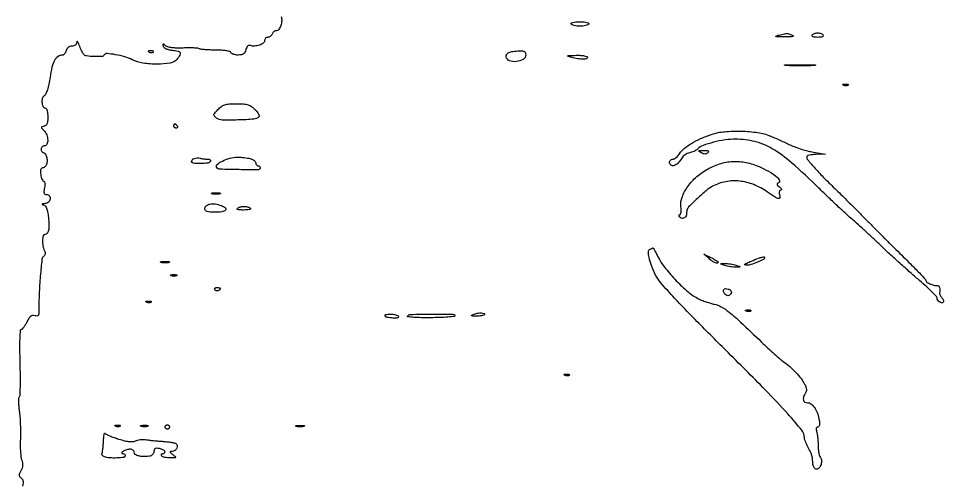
# Model space of a CAD drawing. Extents: x 0 to 1897, y 0 to 3427.
# Drawn here: x 88.8 to 506.8, y 1759.5 to 1969.5 of the extents above; entities that cross this region are included whole.
import ezdxf

# ---------------------------------------------------------------- set-up
doc = ezdxf.new("R2010")
doc.units = 0
doc.header["$MEASUREMENT"] = 0

msp = doc.modelspace()

# ---------------------------------------------------------------- linework, layer by layer
msp.add_lwpolyline([(207.422653, 1970.340967, -0.104305), (207.71992, 1968.481795, -0.066386), (207.322102, 1966.318789, -0.073223), (206.455809, 1964.573142, -0.245766), (205.360207, 1964, 0.09451), (204.773203, 1963.888044, 0.066829), (204.186146, 1963.559375, 0.064689), (203.688034, 1963.073425, 0.075682), (203.361626, 1962.5, -0.074185), (203.037471, 1961.926569, -0.064359), (202.545909, 1961.440625, -0.06686), (201.968559, 1961.111903, -0.096313), (201.393011, 1961, 0.105471), (200.861506, 1960.886622, 0.099238), (200.409197, 1960.564972, 0.096307), (200.106019, 1960.084379, 0.092958), (200, 1959.519052, -0.243961), (199.41976, 1958.400626, -0.071058), (197.636328, 1957.490729, -0.065356), (195.445441, 1957.048057, -0.109244), (193.593935, 1957.32558, 0.139907), (192.957873, 1957.381954, 0.141636), (192.391337, 1957.093452, 0.098962), (191.922104, 1956.437709, 0.044508), (191.572647, 1955.433427, -0.057728), (191.124093, 1954.246179, -0.122562), (190.480127, 1953.512645, -0.110403), (189.518898, 1953.121446, -0.041672), (188.064281, 1953, -0.035643), (186.928127, 1953.081095, -0.045828), (185.909865, 1953.323927, -0.0531), (185.140209, 1953.678582, -0.179684), (184.79909, 1954.102729, 0.250878), (184.318019, 1954.557623, 0.025313), (182.724863, 1954.905883, 0.025592), (180.584968, 1955.14965, 0.014316), (177.965757, 1955.237753, -0.008259), (175.416369, 1955.292607, -0.011028), (173.105566, 1955.431622, -0.00842), (171.192861, 1955.621564, -0.103241), (170.5, 1955.852382, 0.112148), (169.809392, 1956.069017, 0.009432), (167.932247, 1956.185056, 0.012166), (165.663049, 1956.227139, 0.009103), (163.162968, 1956.167143, -0.015217), (160.346695, 1956.134004, -0.027784), (158.055354, 1956.304377, -0.033732), (156.305746, 1956.653962, -0.106724), (155.250347, 1957.199785, 0.008964), (154.363017, 1957.905678, 0.212114), (154.059249, 1957.978744, 0.430053), (153.939756, 1957.794969, 0.019985), (154.164678, 1957, 0.15335), (154.610933, 1956.37494, 0.059122), (155.541789, 1955.831607, 0.048514), (156.817676, 1955.418283, 0.033018), (158.3273, 1955.189635, -0.031097), (160.866928, 1954.814946, -0.235565), (161.787517, 1954.083581, -0.255769), (161.715219, 1952.956362, -0.035826), (160.277759, 1951.011431, -0.177946), (157.337833, 1949.365052, -0.037712), (151.387534, 1948.870641, -0.039725), (145.023675, 1949.328976, -0.07855), (140.210162, 1950.860708, 0.044976), (136.788321, 1952.20751, 0.028718), (132.620705, 1953.173027, 0.021706), (128.7629, 1953.664945, 0.282322), (127.525452, 1953.041181, -0.24419), (126.345473, 1952.336726, -0.024001), (122.927887, 1952.298388, -0.025453), (119.514309, 1952.598427, -0.193944), (118.143546, 1953.386364, -0.044448), (117.737337, 1954.010265, -0.012388), (117.215575, 1955.054119, -0.012398), (116.681488, 1956.269784, -0.012726), (116.21322, 1957.5, 0.016283), (115.787605, 1958.594674, 0.083573), (115.437205, 1959.141179, 0.47756), (115.210099, 1959.12818, 0.14538), (115.078947, 1958.75, -0.099092), (114.89997, 1958.026848, -0.113623), (114.460764, 1957.468395, -0.102251), (113.779936, 1957.118874, -0.067728), (112.90638, 1957, 0.079589), (112.022939, 1956.858479, 0.083929), (111.245678, 1956.448726, 0.08438), (110.649462, 1955.808498, 0.0816), (110.289749, 1955, -0.049426), (110.005656, 1954.232583, -0.057723), (109.587445, 1953.578158, -0.067021), (109.105624, 1953.126589, -0.148861), (108.633369, 1952.968197, 0.14577), (106.619395, 1952.306247, 0.112813), (105.05598, 1950.5908, 0.069699), (103.876762, 1947.596917, 0.023794), (103, 1943, -0.014346), (102.460865, 1939.851241, -0.025915), (101.813461, 1937.316721, -0.029994), (101.102512, 1935.438617, -0.130122), (100.359363, 1934.520822, 0.177163), (99.506579, 1933.243677, 0.091655), (99.399163, 1931.301443, 0.103154), (99.982566, 1929.615439, 0.263904), (101.067388, 1929, -0.302414), (101.428978, 1928.759286, -0.040755), (101.726045, 1927.846539, -0.035912), (101.932535, 1926.578247, -0.022404), (102, 1925.073324, -0.022628), (101.914521, 1923.18549, -0.071537), (101.622544, 1921.956915, -0.117195), (101.099785, 1921.208135, -0.135242), (100.321407, 1920.823324, 0.026367), (99.35421, 1920.583549, 0.330021), (99.142815, 1920.298157, 0.188479), (99.307398, 1919.87706, 0.010058), (100.321407, 1918.821429, -0.106342), (101.520208, 1916.965533, -0.084061), (101.981832, 1914.614741, -0.111518), (101.605455, 1912.718534, -0.296436), (100.5, 1912, 0.099038), (99.927543, 1911.885486, 0.097945), (99.440625, 1911.559375, 0.097945), (99.114514, 1911.072457, 0.099038), (99, 1910.5, 0.060283), (99.069412, 1909.926381, 0.079016), (99.273955, 1909.440625, 0.097128), (99.576906, 1909.115365, 0.15811), (99.932612, 1909, -0.257593), (100.800982, 1908.520833, -0.073222), (101.446571, 1907.060158, -0.065128), (101.703316, 1905.237062, -0.094339), (101.415686, 1903.640877, -0.059989), (101.084038, 1903.013433, -0.059825), (100.612664, 1902.482008, -0.065525), (100.079469, 1902.121254, -0.116517), (99.566204, 1902, 0.209254), (99.082515, 1901.788303, 0.12349), (98.775033, 1901.225395, 0.071839), (98.671176, 1900.29176, 0.028278), (98.786692, 1899, 0.029731), (99.025805, 1897.850978, 0.043458), (99.381408, 1896.88125, 0.051777), (99.791169, 1896.20045, 0.235603), (100.192955, 1896, -0.2965), (100.52517, 1895.784008, -0.079122), (100.695336, 1895.1441, -0.052307), (100.69291, 1894.183168, -0.027297), (100.5, 1893, 0.021282), (100.232661, 1891.475944, 0.107617), (100.304098, 1890.620553, 0.208343), (100.692658, 1890.167151, 0.113344), (101.420545, 1890, -0.228144), (102.685344, 1889.391199, -0.211854), (103.051402, 1887.992896, -0.167169), (102.261291, 1886.521415, -0.175582), (100.75, 1885.883999, 0.009495), (99.770066, 1885.814798, 0.159831), (99.47561, 1885.688052, 0.564664), (99.503579, 1885.534978, 0.025398), (100.12755, 1885.334256, -0.162097), (100.897566, 1884.827734, -0.076679), (101.489397, 1883.780757, -0.048901), (101.935403, 1882.128887, -0.017551), (102.253869, 1879.709736, -0.015001), (102.499379, 1875.983588, -0.060516), (102.306032, 1873.716836, -0.128879), (101.686474, 1872.473595, -0.216315), (100.643011, 1872, 0.346056), (99.883058, 1871.402471, 0.054123), (99.618307, 1869.377874, 0.048895), (99.807634, 1866.885709, 0.059741), (100.482084, 1864.649075, -0.05291), (100.740877, 1863.831316, -0.084571), (100.764285, 1863.100791, -0.102973), (100.552705, 1862.506318, -0.118061), (100.128595, 1862.079476, 0.232384), (99.365983, 1860.864603, 0.004315), (98.627839, 1853.139906, 0.01103), (98.10314, 1845.026256, 0.014614), (98.004767, 1837.626759, -0.024428), (97.95489, 1836.111893, -0.151299), (97.668099, 1835.398169, -0.228433), (97.100601, 1835.131529, -0.061542), (96.087117, 1835.266967, 0.10269), (95.061161, 1835.319455, 0.131864), (94.200105, 1834.9393, 0.086583), (93.397561, 1834.024427, 0.026077), (92.514925, 1832.390208, -0.021975), (91.827359, 1831.091819, -0.030232), (91.091339, 1829.995874, -0.030625), (90.402902, 1829.199894, -0.201796), (89.927784, 1829, 0.395812), (89.49952, 1828.597996, 0.006484), (89.319628, 1825.022245, 0.011483), (89.252257, 1820.322336, 0.00481), (89.36779, 1813.992942, -0.004635), (89.475429, 1808.20752, -0.007393), (89.448465, 1803.261447, -0.002505), (89.341623, 1799.030383, -0.251874), (89.054904, 1798.533933, 0.247184), (88.800561, 1798.102384, 0.014202), (88.769554, 1796.513638, 0.018973), (88.861911, 1794.54285, 0.012567), (89.110395, 1792.29099, -0.01599), (89.391554, 1789.572449, -0.00816), (89.579434, 1786.144853, -0.008099), (89.658236, 1782.602233, -0.012035), (89.602303, 1779.5, 0.012904), (89.555702, 1776.639548, 0.013642), (89.659021, 1773.833144, 0.013358), (89.878209, 1771.425673, 0.058496), (90.209438, 1770.038361, -0.049105), (90.527559, 1768.808395, -0.057332), (90.576294, 1767.60352, -0.056952), (90.349826, 1766.412435, -0.047467), (89.851928, 1765.223325, 0.02295), (89.247347, 1763.95725, 0.106684), (89.097627, 1763.166185, 0.168055), (89.318606, 1762.576438, 0.081609), (89.933125, 1762.041331, -0.117128), (90.479327, 1761.493632, -0.095046), (90.773304, 1760.715717, -0.070241), (90.806006, 1759.679177, -0.033028), (90.572471, 1758.356368, 0.011593)], format="xyb")
for points in [[(346.5, 1967, -0.158284), (346.044084, 1966.61344, -0.036095), (345.070061, 1966.29375, -0.033884), (343.840047, 1966.073436, -0.02738), (342.5, 1966, -0.02738), (341.159953, 1966.073436, -0.033884), (339.929939, 1966.29375, -0.036095), (338.955916, 1966.61344, -0.158284), (338.5, 1967, -0.400129), (338.585927, 1967.407822, -0.089468), (339.299254, 1967.729322, -0.044569), (340.622046, 1967.937233, -0.016707), (342.5, 1968, -0.016707), (344.377954, 1967.937233, -0.044569), (345.700746, 1967.729322, -0.089468), (346.414073, 1967.407822, -0.400129)], [(438.5, 1962, -0.174275), (438.887267, 1961.638542, -0.488543), (438.754325, 1961.351788, -0.052145), (437.550481, 1961.20222, -0.007036), (435, 1961.1886, -0.002958), (431.948048, 1961.233309, -0.073449), (431.120385, 1961.372998, -0.722575), (431.119172, 1961.592406, -0.018933), (432.5, 1962, -0.004927), (435.071593, 1962.627443, -0.057428), (436.09759, 1962.745675, -0.085209), (436.982265, 1962.593807, -0.016462)], [(452.5, 1962, -0.302575), (452.486626, 1961.607504, -0.143113), (452.069598, 1961.280626, -0.067954), (451.210982, 1961.066129, -0.027283), (450, 1961, -0.027283), (448.789018, 1961.066129, -0.067954), (447.930402, 1961.280626, -0.143113), (447.513374, 1961.607504, -0.302575), (447.5, 1962, -0.108893), (447.872201, 1962.383456, -0.050757), (448.489314, 1962.70625, -0.046925), (449.234268, 1962.925899, -0.048273), (450, 1963, -0.048273), (450.765732, 1962.925899, -0.046925), (451.510686, 1962.70625, -0.050757), (452.127799, 1962.383456, -0.108893)], [(147.8125, 1954.316886, 0.051402), (148.359369, 1954.160852, 0.05415), (148.916927, 1954.123424, 0.060344), (149.402231, 1954.202593, 0.126455), (149.729167, 1954.395833, 0.296942), (149.77538, 1954.614691, 0.208169), (149.592839, 1954.799335, 0.077125), (149.112848, 1954.910055, 0.028489), (148.416667, 1954.921053, 0.018894), (147.670344, 1954.862007, 0.168741), (147.37858, 1954.720685, 0.470617), (147.395823, 1954.538436, 0.054073)], [(318, 1953.019052, -0.264316), (316.871334, 1951.033144, -0.110887), (313.845987, 1950.042989, -0.110915), (310.688253, 1950.441383, -0.264447), (309.204398, 1952.177166, -0.190618), (309.414738, 1953.29212, -0.147723), (310.356424, 1954.108582, -0.074162), (312.22089, 1954.630447, -0.020679), (315.25, 1954.883999, -0.034637), (316.60998, 1954.84715, -0.12555), (317.417584, 1954.555892, -0.168679), (317.852805, 1953.972155, -0.076764)], [(346, 1952, -0.341434), (345.501357, 1951.354907, -0.063762), (343.916377, 1951.151958, -0.042499), (341.533937, 1951.354827, -0.019822), (338.5, 1952, -0.014211), (336.987862, 1952.430878, -0.70718), (336.980549, 1952.647608, -0.085292), (337.704859, 1952.796921, -0.002648), (340.75, 1952.881685, -0.017676), (342.774525, 1952.855738, -0.029565), (344.467079, 1952.673469, -0.030264), (345.711454, 1952.386178, -0.332331)], [(448.25, 1948.259603, -0.008933), (445.404705, 1948.148924, -0.005253), (442, 1948.11315, -0.005253), (438.595295, 1948.148924, -0.008933), (435.75, 1948.259603, -0.05623), (434.994083, 1948.388651, -0.84375), (435.007812, 1948.510348, -0.011824), (437.518024, 1948.593461, -0.002363), (442, 1948.614641, -0.002363), (446.481976, 1948.593461, -0.011824), (448.992188, 1948.510348, -0.84375), (449.005917, 1948.388651, -0.05623)], [(463.729167, 1939.395833, -0.126455), (463.402231, 1939.202593, -0.060344), (462.916927, 1939.123424, -0.05415), (462.359369, 1939.160852, -0.051402), (461.8125, 1939.316886, -0.054073), (461.395823, 1939.538436, -0.470617), (461.37858, 1939.720685, -0.168741), (461.670344, 1939.862007, -0.018894), (462.416667, 1939.921053, -0.028489), (463.112848, 1939.910055, -0.077125), (463.592839, 1939.799335, -0.208169), (463.77538, 1939.614691, -0.296942)], [(195.668182, 1928.422727, -0.030802), (196.592253, 1927.377206, -0.048728), (197.232017, 1926.367678, -0.063515), (197.527668, 1925.533504, -0.266803), (197.372727, 1925.045965, -0.168011), (195.054518, 1924.041931, -0.012029), (187.946289, 1923.673759, -0.012571), (180.848692, 1923.655643, -0.153384), (178.306513, 1924.517843, -0.041062), (177.312791, 1925.377964, -0.237391), (177.107829, 1926.019782, -0.138385), (177.461651, 1926.787086, -0.011774), (178.924314, 1928.419408, -0.046358), (180.462298, 1929.779148, -0.082617), (181.967198, 1930.536885, -0.060193), (183.947303, 1930.899975, -0.015279), (187.219769, 1931, -0.015801), (190.4717, 1930.897205, -0.058289), (192.490885, 1930.530513, -0.077963), (194.054443, 1929.771941, -0.04455)], [(160.5, 1921, -0.082592), (160.656512, 1920.6179, -0.161196), (160.6254, 1920.29375, -0.182303), (160.413961, 1920.078288, -0.108972), (160.059017, 1920, -0.093332), (159.654762, 1920.076123, -0.09642), (159.311086, 1920.29375, -0.099167), (159.081062, 1920.618444, -0.105053), (159, 1921, -0.042167), (159.032345, 1921.382849, -0.061769), (159.129539, 1921.70625, -0.081139), (159.272352, 1921.92554, -0.210953), (159.440983, 1922, -0.151918), (159.65171, 1921.934461, -0.038439), (159.933975, 1921.70625, -0.035638), (160.231006, 1921.382774, -0.029505)], [(428.5, 1916.464643, -0.004148), (430.391285, 1915.655548, -0.001981), (432.809719, 1914.58568, -0.001963), (435.327219, 1913.44816, -0.002794), (437.554364, 1912.416208, 0.02137), (439.884093, 1911.44011, 0.012826), (442.723664, 1910.472647, 0.012833), (445.603078, 1909.653826, 0.021769), (448.054364, 1909.136832), (453.5, 1908.233806), (449.25, 1908.116903, 0.0221), (447.621226, 1907.999932, 0.035132), (446.248438, 1907.741436, 0.039172), (445.257508, 1907.396852, 0.297823), (445, 1907.002881, 0.176347), (445.496843, 1905.637979, 0.008074), (448.798116, 1901.830861, 0.012195), (453.076994, 1897.282637, 0.007349), (458.358046, 1892.091463, -0.003449), (461.174712, 1889.365601, -0.001494), (464.886989, 1885.701251, -0.001478), (468.812257, 1881.780329, -0.001962), (472.358046, 1878.189392, 0.001098), (475.82724, 1874.663855, 0.000923), (479.518826, 1870.942516, 0.00093), (482.902745, 1867.556512, 0.002572), (485.301786, 1865.189392, -0.001649), (491.922744, 1858.680622, -0.006432), (495.950809, 1854.590718, -0.004174), (498.702758, 1851.675335, -0.189268), (499, 1850.918222, 0.286257), (499.361115, 1850.339154, 0.021812), (501.125471, 1849.568164, 0.027976), (502.999905, 1848.962723, 0.100258), (504.25, 1848.891849, -0.283555), (504.722187, 1848.686964, -0.089635), (505.056669, 1847.957662, -0.063097), (505.193192, 1846.872843, -0.044219), (505.083334, 1845.64474, 0.11369), (505.104126, 1845.219128, 0.03699), (505.320836, 1844.623909, 0.034667), (505.66809, 1843.976646, 0.032762), (506.107414, 1843.370574, -0.041832), (506.515835, 1842.785101, -0.058212), (506.769894, 1842.199281, -0.073445), (506.843447, 1841.700046, -0.198822), (506.709032, 1841.375699, -0.236863), (505.979765, 1841.133829, -0.116523), (505.047476, 1841.502857, -0.097756), (504.254345, 1842.325727, -0.130424), (503.936419, 1843.309017, 0.181786), (503.619956, 1844.031242, 0.005881), (501.33988, 1846.315943, 0.010618), (498.51967, 1848.961289, 0.007098), (495.186419, 1851.872915, -0.004922), (491.246256, 1855.284574, -0.002817), (486.554761, 1859.475587, -0.002813), (481.883682, 1863.743901, -0.004673), (478, 1867.400896, 0.002844), (474.452347, 1870.766039, 0.002738), (470.821875, 1874.133541, 0.002708), (467.590434, 1877.066082, 0.009958), (465.5, 1878.868744, -0.012872), (463.291567, 1880.795712, -0.002548), (459.44375, 1884.36797, -0.002697), (455.004702, 1888.576676, -0.002505), (450.5, 1892.937519, 0.013371), (438.161795, 1904.37296, 0.047515), (429.432426, 1910.680947, 0.070311), (421.644825, 1913.885676, 0.062095), (412.931501, 1914.989176, 0.036552), (408.092589, 1914.644409, 0.026805), (402.81417, 1913.586516, 0.025576), (398.155157, 1912.13236, 0.108352), (395.708736, 1910.565879, -0.056311), (395.01199, 1910.010588, -0.030894), (394.05251, 1909.488135, -0.030386), (393.000241, 1909.072594, -0.042244), (392.014368, 1908.840811, 0.066917), (391.049059, 1908.563119, 0.046916), (390.059101, 1908.012613, 0.047089), (389.193833, 1907.290616, 0.069524), (388.602128, 1906.5, -0.067261), (386.974321, 1904.304435, -0.114394), (385.060202, 1903.075651, -0.240615), (383.653546, 1903.258623, -0.247154), (383, 1904.5, -0.097467), (383.112668, 1905.072492, -0.097561), (383.433853, 1905.559375, -0.098306), (383.913321, 1905.885402, -0.100632), (384.476947, 1906, 0.123534), (385.156327, 1906.170455, 0.045011), (385.99152, 1906.719569, 0.041236), (386.835673, 1907.512299, 0.038604), (387.558931, 1908.449596, -0.075502), (389.636541, 1910.767624, -0.036555), (392.894088, 1913.07479, -0.031701), (397.074556, 1915.250049, -0.022517), (402, 1917.16827, -0.059185), (407.830865, 1918.399632, -0.029117), (415.41927, 1918.640054, -0.029096), (422.932656, 1918.001982, -0.063346)], [(174.140804, 1906, -0.050093), (174.854775, 1905.928291, -0.108954), (175.355675, 1905.70625, -0.184715), (175.566437, 1905.378283, -0.192174), (175.5, 1905, -0.229488), (174.286052, 1904.228634, -0.026278), (170.959455, 1904.020958, -0.025197), (167.696787, 1904.15343, -0.387815), (167, 1904.916667, -0.203476), (167.337131, 1905.710795, -0.098769), (168.282238, 1906.317851, -0.082848), (169.560636, 1906.588642, -0.087582), (170.831787, 1906.420772, 0.03105), (171.481484, 1906.259065, 0.013846), (172.353174, 1906.123602, 0.013644), (173.286301, 1906.030736, 0.017979)], [(192.875, 1906.375, -0.039952), (194.071107, 1906.034604, -0.053099), (195.082031, 1905.529687, -0.06437), (195.776657, 1904.94713, -0.188267), (196, 1904.375, 0.071046), (196.075045, 1903.849526, 0.086487), (196.29375, 1903.403906, 0.100289), (196.61866, 1903.105986, 0.136381), (197, 1903, -0.092397), (197.381742, 1902.928849, -0.096134), (197.70625, 1902.725298, -0.099342), (197.923423, 1902.421647, -0.106102), (198, 1902.064845, -0.412138), (197.165184, 1901.224087, -0.004673), (188.449467, 1901.243728, -0.005382), (179.795837, 1901.437281, -0.251111), (178.318831, 1902.293137, -0.376239), (178.533113, 1903.57102, -0.056372), (180.908174, 1905.101142, -0.04849), (184.243379, 1906.367153, -0.054807), (187.625, 1906.90032, -0.025802), (188.658213, 1906.895445, -0.010855), (190.04375, 1906.787125, -0.010706), (191.52294, 1906.607054, -0.013712)], [(400.296375, 1908.896375, -0.081552), (399.680266, 1908.454056, -0.112876), (399.020993, 1908.296134, -0.092968), (398.263915, 1908.430066, -0.04153), (397.346375, 1908.865967, -0.016776), (396.347199, 1909.492498, -0.471567), (396.321412, 1909.760595, -0.18983), (396.711408, 1909.930193, -0.006175), (398.45, 1909.969591, -0.016922), (399.836765, 1909.936951, -0.117828), (400.481747, 1909.743112, -0.358555), (400.610071, 1909.397715, -0.113627)], [(424.5, 1902.157575, -0.020989), (428.777852, 1899.907728, -0.051603), (431.645337, 1897.820241, -0.126765), (432.691681, 1896.244692, -0.417), (432.196997, 1895.236378, 0.098042), (431.698962, 1894.951221, 0.28904), (431.590099, 1894.589836, 0.13977), (431.880021, 1894.114717, 0.024099), (432.696997, 1893.430802, -0.029987), (433.313948, 1892.901865, -0.092549), (433.630681, 1892.455878, -0.2666), (433.605699, 1892.173127, -0.237863), (433.34362, 1892.031803, 0.183702), (432.934436, 1891.8632, 0.129317), (432.667608, 1891.437023, 0.089501), (432.586906, 1890.78771, 0.050268), (432.710251, 1890, -0.086285), (432.828546, 1888.588869, -0.448667), (432.275064, 1888.17781, -0.092953), (430.855146, 1888.761583, -0.0068), (427.330059, 1891.116923, 0.055299), (421.060464, 1894.478411, 0.069092), (414.65769, 1896.070431, 0.073453), (408.387164, 1895.813804, 0.074782), (402.5, 1893.752263, 0.053029), (399.682151, 1891.857074, 0.01389), (395.602922, 1888.237146, 0.008835), (391.653207, 1884.397558, 0.160063), (390.875, 1882.844198, 0.004017), (390.818248, 1882.438446, 0.001811), (390.75, 1881.905275, 0.001793), (390.681988, 1881.341725, 0.002446), (390.625, 1880.833333, -0.152769), (390.209995, 1879.878302, -0.145668), (389.317254, 1879.30813, -0.15415), (388.29691, 1879.335502, -0.172818), (387.532624, 1879.947214, -0.059812), (387.345624, 1880.350592, -0.128009), (387.325198, 1880.690744, -0.191385), (387.468575, 1880.913034, -0.156189), (387.740182, 1881, 0.323864), (388.04616, 1881.221414, 0.046929), (388.227569, 1882.016992, 0.038555), (388.287245, 1883.134948, 0.023123), (388.194218, 1884.462102, -0.118335), (388.719445, 1888.841687, -0.066514), (391.243681, 1893.599753, -0.05924), (395.331783, 1898.086548, -0.053479), (400.493526, 1901.668604, -0.055001), (406.370599, 1904.083825, -0.065006), (412.3083, 1904.982405, -0.064159), (418.341212, 1904.329665, -0.051616)], [(179.75, 1890.310674, -0.039571), (178.952734, 1890.168469, -0.024357), (178, 1890.122029, -0.024357), (177.047266, 1890.168469, -0.039571), (176.25, 1890.310674, -0.161593), (175.99086, 1890.478988, -0.542911), (176.042187, 1890.633659, -0.052887), (176.748017, 1890.740287, -0.011065), (178, 1890.767997, -0.011065), (179.251983, 1890.740287, -0.052887), (179.957813, 1890.633659, -0.542911), (180.00914, 1890.478988, -0.161593)], [(180.495075, 1885.001873, -0.082298), (182.282852, 1883.960267, -0.444489), (182.325129, 1882.966178, -0.165294), (180.73659, 1882.200493, -0.03039), (177.440983, 1882, -0.017736), (175.366507, 1882.07361, -0.059534), (174.033703, 1882.32975, -0.111891), (173.277758, 1882.774347, -0.206954), (173, 1883.416667, -0.202279), (173.612607, 1884.868971, -0.141948), (175.197844, 1885.715414, -0.092549), (177.619025, 1885.773184, -0.050695)], [(193.640897, 1883.692436, -0.507), (193.600372, 1883.429752, -0.068172), (192.979409, 1883.207901, -0.03616), (191.87289, 1883.05793, -0.016585), (190.416667, 1883.015313, -0.010647), (188.572462, 1883.061803, -0.082474), (187.732318, 1883.241816, -0.439001), (187.61223, 1883.553454, -0.137731), (187.98968, 1883.97246, -0.091254), (189.336253, 1884.513086, -0.062403), (190.983822, 1884.637108, -0.064249), (192.548432, 1884.355899, -0.120388)], [(378.077988, 1861.348367, 0.051321), (381.140793, 1856.648844, 0.022472), (386.077965, 1851.07697, 0.022247), (391.421353, 1846.035864, 0.060089), (395.743197, 1843.131011, 0.020165), (397.488, 1842.327808, 0.013239), (399.554881, 1841.538911, 0.013326), (401.611436, 1840.876756, 0.024854), (403.313, 1840.469104, -0.08464), (406.407592, 1839.324303, -0.03819), (409.991598, 1836.87475, -0.019733), (415.14899, 1832.39364, -0.003442), (424.474592, 1823.5, 0.004994), (427.456933, 1820.673422, 0.005332), (430.431333, 1817.96875, 0.005079), (433.036309, 1815.697264, 0.024695), (434.586705, 1814.5, -0.029997), (437.32395, 1812.339529, -0.022683), (440.063794, 1809.664067, -0.023125), (442.448041, 1806.865838, -0.042037), (444.081954, 1804.346868, -0.032145), (444.693417, 1803.00344, -0.086086), (444.892426, 1801.974841, -0.096777), (444.723595, 1801.01203, -0.047963), (444.16813, 1799.897611, 0.069969), (443.501963, 1798.399994, 0.147529), (443.51975, 1797.140224, 0.191844), (444.198441, 1796.311415, 0.127069), (445.404029, 1796, -0.166787), (446.955302, 1795.467728, -0.073786), (448.470567, 1793.881199, -0.060812), (449.731639, 1791.537571, -0.047207), (450.526677, 1788.75, -0.017806), (450.782725, 1787.031175, -0.060149), (450.773792, 1785.89778, -0.122057), (450.520805, 1785.247352, -0.243905), (450.043903, 1785, 0.168463), (449.612568, 1784.850427, 0.159686), (449.354903, 1784.462679, 0.10092), (449.311778, 1783.83552, 0.043735), (449.495078, 1783.015508, -0.038194), (449.741137, 1781.969244, -0.011754), (449.953239, 1780.360967, -0.011684), (450.10667, 1778.544137, -0.012562), (450.170299, 1776.765508, 0.020521), (450.259312, 1775.044378, 0.022943), (450.488683, 1773.399902, 0.023043), (450.810163, 1772.030232, 0.101539), (451.190451, 1771.297988, -0.160267), (451.72922, 1769.881928, -0.091779), (451.476446, 1768.052738, -0.098772), (450.615946, 1766.540283, -0.21749), (449.432612, 1766, -0.150126), (448.874199, 1766.17153, -0.090512), (448.376088, 1766.660938, -0.075705), (448.012711, 1767.389673, -0.061037), (447.847686, 1768.25, 0.010861), (447.633585, 1770.640801, 0.042513), (447.345152, 1772.093428, 0.041596), (446.812278, 1773.491586, 0.010093), (445.697354, 1775.70034, -0.014795), (445.046269, 1777.020914, -0.016063), (444.493252, 1778.342355, -0.015719), (444.093183, 1779.499817, -0.071962), (443.981803, 1780.20034, 0.16781), (442.755051, 1783.597664, 0.013424), (436.476472, 1790.96333, 0.011435), (426.27906, 1801.787159, 0.002621), (408.542314, 1819.583589, -0.002249), (394.526808, 1833.625357, -0.007095), (385.308225, 1843.213055, -0.008252), (379.11962, 1850.058064, -0.063936), (376.722141, 1853.631988, -0.022537), (374.8236, 1857.904998, -0.042108), (373.746006, 1861.530897, -0.056259), (373.498705, 1864.202153, -0.29984), (374.289062, 1865.35074, 0.002727), (374.759789, 1865.544744, 0.003997), (375.171542, 1865.720958, 0.001951), (375.519231, 1865.874674, 0.071329), (375.592782, 1865.921053, -0.475634), (375.653034, 1865.909907, -0.000528), (376.361084, 1864.610392, -0.003573), (377.153904, 1863.126455, -0.002125)], [(405, 1859.47432, -0.369971), (404.632198, 1859.04529, -0.129974), (403.759892, 1859.137327, -0.060105), (402.419284, 1859.841555, -0.0278), (400.860784, 1861.049463), (398.5, 1863.098927), (401.75, 1861.523783, -0.011048), (402.995458, 1860.885803, -0.016783), (404.045313, 1860.272007, -0.011519), (404.868708, 1859.725863, -0.245274)], [(426, 1861.52568, -0.28212), (425.484546, 1860.684853, -0.017618), (422.72652, 1859.400985, -0.024782), (419.818246, 1858.336465, -0.081423), (417.79966, 1858.054384, -0.098239), (417.100022, 1858.210465, -0.551158), (417.05427, 1858.517365, -0.072955), (417.890128, 1859.04803, -0.007876), (420, 1859.950695, -0.004291), (423.207352, 1861.231498, -0.028669), (424.84113, 1861.762108, -0.079542), (425.698264, 1861.84634, -0.396518)], [(156.75, 1859.310674, -0.039571), (155.952734, 1859.168469, -0.024357), (155, 1859.122029, -0.024357), (154.047266, 1859.168469, -0.039571), (153.25, 1859.310674, -0.161593), (152.99086, 1859.478988, -0.542911), (153.042187, 1859.633659, -0.052887), (153.748017, 1859.740287, -0.011065), (155, 1859.767997, -0.011065), (156.251983, 1859.740287, -0.052887), (156.957813, 1859.633659, -0.542911), (157.00914, 1859.478988, -0.161593)], [(413.5, 1858, -0.005256), (414.729984, 1857.45607, -0.448398), (414.783998, 1857.281993, -0.262453), (414.572594, 1857.162267, -0.003431), (413, 1857.169965, -0.024262), (411.861974, 1857.238638, -0.013931), (410.5, 1857.425913, -0.013896), (409.138692, 1857.690964, -0.022466), (408, 1858, -0.002223), (406.291187, 1858.555647, -0.481249), (406.238787, 1858.697043, -0.258782), (406.423868, 1858.803547, -0.00148), (408.5, 1858.830035, -0.024805), (409.795051, 1858.778463, -0.018779), (411.20625, 1858.598337, -0.019109), (412.521174, 1858.328064, -0.041255)], [(160.25, 1853.337719, -0.057986), (159.679992, 1853.181385, -0.037979), (159, 1853.12966, -0.037979), (158.320008, 1853.181385, -0.057986), (157.75, 1853.337719, -0.174857), (157.540618, 1853.525001, -0.447206), (157.601562, 1853.693942, -0.078554), (158.10856, 1853.810911, -0.017491), (159, 1853.842105, -0.017491), (159.89144, 1853.810911, -0.078554), (160.398438, 1853.693942, -0.447206), (160.459382, 1853.525001, -0.174857)], [(180, 1847.559017, -0.211827), (179.716404, 1846.919648, -0.127879), (178.969093, 1846.529206, -0.122608), (178.101938, 1846.54388, -0.191362), (177.510081, 1846.983688, -0.136093), (177.397824, 1847.36964, -0.190788), (177.524436, 1847.701458, -0.140899), (177.890269, 1847.925389, -0.067432), (178.440983, 1848, -0.026751), (179.038367, 1847.968016, -0.042195), (179.542039, 1847.870461, -0.051652), (179.89701, 1847.729146, -0.279105)], [(411, 1845.952028, -0.107169), (410.919942, 1845.582804, -0.051076), (410.673408, 1845.161175, -0.047334), (410.313504, 1844.755568, -0.049254), (409.888197, 1844.430902, -0.238621), (408.966627, 1844.352292, -0.122857), (408.005503, 1845.04994, -0.114471), (407.441329, 1846.159267, -0.201697), (407.598008, 1847.15858, -0.261551), (408.299679, 1847.547006, -0.083886), (409.515848, 1847.333933, -0.081225), (410.624228, 1846.724222, -0.230399)], [(148.729167, 1841.395833, -0.126455), (148.402231, 1841.202593, -0.060344), (147.916927, 1841.123424, -0.05415), (147.359369, 1841.160852, -0.051402), (146.8125, 1841.316886, -0.054073), (146.395823, 1841.538436, -0.470617), (146.37858, 1841.720685, -0.168741), (146.670344, 1841.862007, -0.018894), (147.416667, 1841.921053, -0.028489), (148.112848, 1841.910055, -0.077125), (148.592839, 1841.799335, -0.208169), (148.77538, 1841.614691, -0.296942)], [(260.513219, 1834.978611, -0.289414), (260.509354, 1834.586636, -0.175894), (260.127332, 1834.296657, -0.071079), (259.272963, 1834.159541, -0.02332), (257.996212, 1834.197112, -0.027856), (255.425602, 1834.537759, -0.210472), (254.439778, 1835.215581, -0.534265), (254.7175, 1835.824686, -0.040432), (256.881966, 1836, -0.031436), (258.076659, 1835.924812, -0.037139), (259.186147, 1835.699967, -0.040376), (260.069973, 1835.372428, -0.146437)], [(286, 1835.236461, -0.385906), (285.719061, 1834.92667, -0.004627), (282.774978, 1834.665879, -0.010826), (279.230813, 1834.462061, -0.00652), (275.021202, 1834.366258, -0.007401), (270.847821, 1834.387486, -0.013279), (267.425409, 1834.546549, -0.008253), (264.748282, 1834.786804, -0.552278), (264.580219, 1835.129797, -0.25504), (265.881212, 1835.870882, -0.003344), (275.537838, 1835.983562, -0.002884), (285.265407, 1835.975887, -0.412294)], [(299.367564, 1835.785714, -0.176951), (298.985755, 1835.485118, -0.03113), (298.087259, 1835.25145, -0.030384), (296.948382, 1835.100888, -0.023182), (295.690983, 1835.070285, -0.008264), (294.149602, 1835.129735, -0.116423), (293.622487, 1835.285245, -0.57258), (293.619741, 1835.512461, -0.041846), (294.314509, 1835.856, -0.046554), (296.140383, 1836.386035, -0.050892), (297.978446, 1836.547811, -0.085127), (299.182056, 1836.32412, -0.474075)], [(419.729167, 1837.395833, -0.126455), (419.402231, 1837.202593, -0.060344), (418.916927, 1837.123424, -0.05415), (418.359369, 1837.160852, -0.051402), (417.8125, 1837.316886, -0.054073), (417.395823, 1837.538436, -0.470617), (417.37858, 1837.720685, -0.168741), (417.670344, 1837.862007, -0.018894), (418.416667, 1837.921053, -0.028489), (419.112848, 1837.910055, -0.077125), (419.592839, 1837.799335, -0.208169), (419.77538, 1837.614691, -0.296942)], [(337.729167, 1808.395833, -0.126455), (337.402231, 1808.202593, -0.060344), (336.916927, 1808.123424, -0.05415), (336.359369, 1808.160852, -0.051402), (335.8125, 1808.316886, -0.054073), (335.395823, 1808.538436, -0.470617), (335.37858, 1808.720685, -0.168741), (335.670344, 1808.862007, -0.018894), (336.416667, 1808.921053, -0.028489), (337.112848, 1808.910055, -0.077125), (337.592839, 1808.799335, -0.208169), (337.77538, 1808.614691, -0.296942)], [(134.729167, 1785.395833, -0.126455), (134.402231, 1785.202593, -0.060344), (133.916927, 1785.123424, -0.05415), (133.359369, 1785.160852, -0.051402), (132.8125, 1785.316886, -0.054073), (132.395823, 1785.538436, -0.470617), (132.37858, 1785.720685, -0.168741), (132.670344, 1785.862007, -0.018894), (133.416667, 1785.921053, -0.028489), (134.112848, 1785.910055, -0.077125), (134.592839, 1785.799335, -0.208169), (134.77538, 1785.614691, -0.296942)], [(147.269032, 1785.344063, -0.06278), (146.671085, 1785.185595, -0.030339), (145.880008, 1785.127736, -0.029507), (145.036634, 1785.167106, -0.037336), (144.269032, 1785.307009, -0.087174), (143.883358, 1785.48334, -0.597527), (143.900903, 1785.643467, -0.080377), (144.431793, 1785.764444, -0.012823), (145.5, 1785.805051, -0.014395), (146.580113, 1785.787295, -0.052471), (147.257153, 1785.684921, -0.333666), (147.386009, 1785.52287, -0.31318)], [(157, 1785, -0.099038), (156.923658, 1784.618362, -0.097945), (156.70625, 1784.29375, -0.097945), (156.381638, 1784.076342, -0.099038), (156, 1784, -0.099038), (155.618362, 1784.076342, -0.097945), (155.29375, 1784.29375, -0.097945), (155.076342, 1784.618362, -0.099038), (155, 1785, -0.099038), (155.076342, 1785.381638, -0.097945), (155.29375, 1785.70625, -0.097945), (155.618362, 1785.923658, -0.099038), (156, 1786, -0.099038), (156.381638, 1785.923658, -0.097945), (156.70625, 1785.70625, -0.097945), (156.923658, 1785.381638, -0.099038)], [(217.75, 1785.310674, -0.039571), (216.952734, 1785.168469, -0.024357), (216, 1785.122029, -0.024357), (215.047266, 1785.168469, -0.039571), (214.25, 1785.310674, -0.161593), (213.99086, 1785.478988, -0.542911), (214.042187, 1785.633659, -0.052887), (214.748017, 1785.740287, -0.011065), (216, 1785.767997, -0.011065), (217.251983, 1785.740287, -0.052887), (217.957813, 1785.633659, -0.542911), (218.00914, 1785.478988, -0.161593)], [(134.130306, 1779.554709, 0.015024), (136.801819, 1778.810099, 0.034188), (138.86417, 1778.448797, 0.046276), (140.454857, 1778.428762, 0.099169), (141.630306, 1778.763693, -0.055877), (142.526698, 1779.104822, -0.030363), (143.685152, 1779.329166, -0.029851), (144.905898, 1779.415859, -0.041349), (146, 1779.337565, 0.010477), (147.304579, 1779.162842, 0.003173), (149.290643, 1778.951849, 0.003177), (151.520583, 1778.74355, 0.003455), (153.691552, 1778.56977, -0.009742), (155.753766, 1778.37857, -0.012216), (157.656175, 1778.117525, -0.010447), (159.23, 1777.828387, -0.087974), (159.897878, 1777.563115, -0.221311), (160.484364, 1776.671104, -0.148649), (160.300126, 1775.44475, -0.127028), (159.417266, 1774.390083, -0.156545), (158.201882, 1774, 0.041204), (157.459121, 1773.938686, 0.435996), (157.309351, 1773.71196, 0.161632), (157.546442, 1773.332961, 0.010934), (158.55887, 1772.531803, -0.01274), (159.72747, 1771.60018, -0.41309), (159.756721, 1771.271638, -0.214129), (159.354153, 1771.075072, -0.005594), (157.309017, 1771.031803, -0.029179), (156.042128, 1771.093136, -0.035565), (154.873838, 1771.303092, -0.038351), (153.947022, 1771.615979, -0.154967), (153.5, 1772, -0.082592), (153.343488, 1772.3821, -0.161196), (153.3746, 1772.70625, -0.182303), (153.586039, 1772.921712, -0.108972), (153.940983, 1773, 0.16932), (154.822942, 1773.307483, 0.385151), (154.929391, 1773.94836, 0.140248), (154.020339, 1774.74797, 0.063554), (152.5, 1775.244751, 0.032953), (151.262315, 1775.397759, 0.136079), (150.532135, 1775.239545, 0.194559), (150.134709, 1774.770188, 0.07974), (150, 1773.930879, -0.104195), (149.840747, 1773.174969, -0.099686), (149.388829, 1772.533844, -0.08856), (148.672009, 1772.062743, -0.063942), (147.75, 1771.80055, -0.04168), (145.227426, 1771.633725, -0.061463), (143.032179, 1771.943187, -0.083821), (141.518003, 1772.637746, -0.248291), (141, 1773.616577, 0.126068), (140.865137, 1774.14296, 0.10176), (140.485938, 1774.589121, 0.09083), (139.918534, 1774.886227, 0.077644), (139.25, 1774.984687, 0.075175), (137.669637, 1774.731566, 0.050954), (135.995066, 1774.00234, 0.182399), (135.485029, 1773.393646, 0.512741), (135.75, 1773.015313, -0.07833), (136.227511, 1772.934037, -0.089546), (136.632812, 1772.710748, -0.099425), (136.903888, 1772.382594, -0.123684), (137, 1772, -0.377213), (136.378882, 1771.293849, -0.021502), (133.251099, 1771.027469, -0.028911), (129.93389, 1771.080025, -0.073321), (127.587531, 1771.604785, -0.052094), (127.019672, 1771.893596, -0.082014), (126.615981, 1772.260915, -0.113973), (126.434408, 1772.644697, -0.194528), (126.493294, 1772.989149, 0.099252), (126.691139, 1773.521675, 0.009366), (126.885342, 1774.90849, 0.011699), (127.048662, 1776.58689, 0.00895), (127.151348, 1778.42835, -0.012463), (127.259939, 1780.157137, -0.027986), (127.44802, 1781.45776, -0.053956), (127.676672, 1782.178062, -0.594003), (127.913798, 1782.197936, 0.136128), (128.409349, 1781.765241, 0.01129), (129.981706, 1781.054349, 0.014424), (131.931019, 1780.291119, 0.010619)]]:
    msp.add_lwpolyline(points, format="xyb", close=True)

doc.saveas('drawing.dxf')
